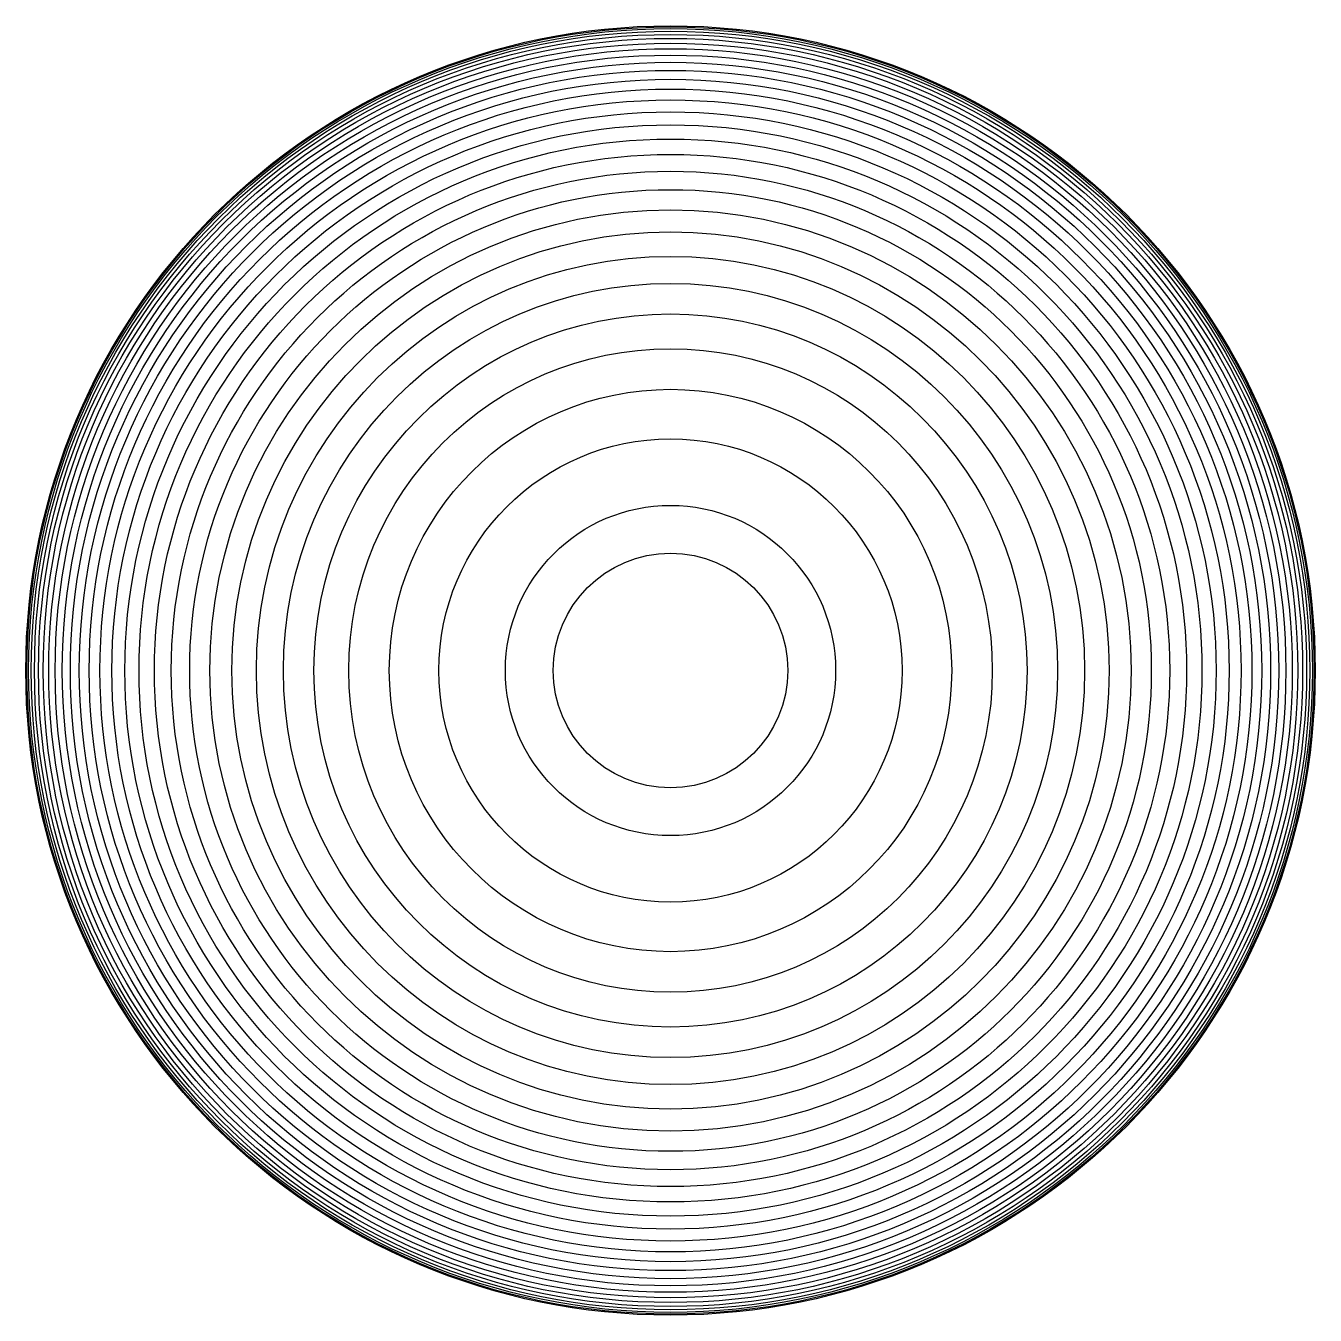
# Model space of a CAD drawing. Extents: x 441.7 to 501.7, y 158.1 to 218.
import ezdxf

# ---------------------------------------------------------------- set-up
doc = ezdxf.new("R2010")
doc.units = 13

msp = doc.modelspace()

# ---------------------------------------------------------------- linework, layer by layer
for centre, radius in [((471.712, 188.035, 10), 29.983), ((471.712, 188.035, 9), 29.983), ((471.712, 188.035, 11), 29.933), ((471.712, 188.035, 8), 29.933), ((471.712, 188.035, 7), 29.933), ((471.712, 188.035, 6), 29.933), ((471.712, 188.035, 5), 29.933), ((471.712, 188.035, 4), 29.933), ((471.712, 188.035, 3), 29.933), ((471.712, 188.035, 2), 29.933), ((471.712, 188.035, 1), 29.933), ((471.712, 188.035), 29.933), ((471.712, 188.035, 12), 29.85), ((471.712, 188.035, 13), 29.732), ((471.712, 188.035, 14), 29.58), ((471.712, 188.035, 15), 29.394), ((471.712, 188.035, 16), 29.172), ((471.712, 188.035, 17), 28.914), ((471.712, 188.035, 18), 28.618), ((471.712, 188.035, 19), 28.284), ((471.712, 188.035, 20), 27.911), ((471.712, 188.035, 21), 27.495), ((471.712, 188.035, 22), 27.037), ((471.712, 188.035, 23), 26.533), ((471.712, 188.035, 24), 25.981), ((471.712, 188.035, 25), 25.377), ((471.712, 188.035, 26), 24.718), ((471.712, 188.035, 27), 24), ((471.712, 188.035, 28), 23.216), ((471.712, 188.035, 29), 22.361), ((471.712, 188.035, 30), 21.424), ((471.712, 188.035, 31), 20.396), ((471.712, 188.035, 32), 19.261), ((471.712, 188.035, 33), 18), ((471.712, 188.035, 34), 16.583), ((471.712, 188.035, 35), 14.967), ((471.712, 188.035, 36), 13.077), ((471.712, 188.035, 37), 10.77), ((471.712, 188.035, 38), 7.681), ((471.712, 188.035, 40), 5.454), ((471.712, 188.035, 39), 5.454)]:
    msp.add_circle(centre, radius)

doc.saveas('drawing.dxf')
